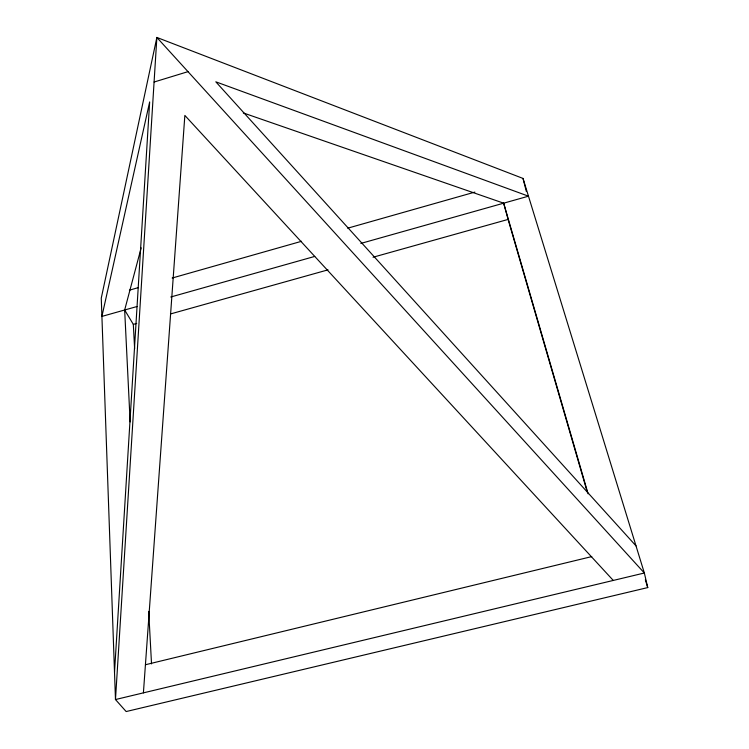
<?xml version="1.0" encoding="UTF-8"?>
<svg xmlns="http://www.w3.org/2000/svg" width="749" height="749" viewBox="0 0 749 749"><rect width="100%" height="100%" fill="white"/><g stroke="black" fill="none" stroke-linecap="round" stroke-linejoin="round"><path stroke-width="1.12" d="M114.513 672.227L149.66 101.92L101.911 316.406L137.039 306.51M143.405 692.872L184.853 115.421L613.272 580.438M130.139 421.912L124.662 309.992L141.177 247.844M154.088 82.025L187.999 71.651M129.399 290.163L138.396 287.607M172.158 278.029L301.566 241.29M347.705 228.192L474.866 192.1M170.772 296.997L314.73 256.43M360.84 243.425L528.476 196.182L215.815 81.819L636.004 545.871M124.662 309.992L133.322 324.364L136.702 323.418M170.463 313.962L328.025 269.846M373.049 257.235L508.103 219.42L587.16 491.719M145.475 664.728L591.757 556.591M647.735 587.581L126.16 711.55L115.477 699.547L101.265 298.149L156.869 37.45L523.017 178.431L644.346 573.004L647.735 587.581L645.338 579.773M243.294 112.94L503.665 203.176L588.105 493.816M503.665 203.176L508.103 219.42M523.017 178.431L526.35 191.547M133.322 324.364L134.633 348.865M148.705 611.399L151.523 663.904M156.869 37.45L115.477 699.547L644.346 573.004L156.869 37.45"/></g></svg>
